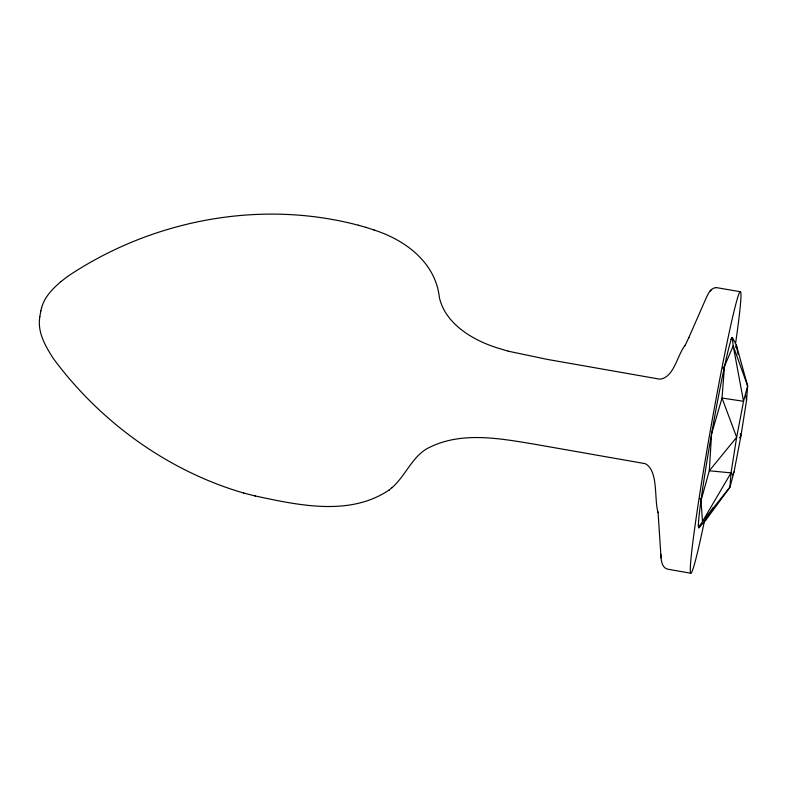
<?xml version="1.0" encoding="UTF-8"?>
<svg xmlns="http://www.w3.org/2000/svg" width="787" height="787" viewBox="0 0 787 787"><rect width="100%" height="100%" fill="white"/><g stroke="black" fill="none" stroke-linecap="round" stroke-linejoin="round"><path stroke-width="1.18" d="M705.713 517.728L705.575 520.433L698.994 527.526L698.325 525.155M713.002 507.763L705.575 520.433L729.942 487.202L734.055 471.866L740.941 435.86L746.578 400.268L747.65 385.955L736.278 344.863L732.225 337.475L730.789 339.472M732.225 337.475L733.199 345.896L724.512 366.26L722.023 398.045L711.586 433.853A96.486 3.728 -80 0 0 700.499 524.24M39.478 319.66C38.169 333.757 45.862 346.841 53.162 358.272C99.979 421.763 167.867 471.019 243.832 493.085M39.793 316.876L40.835 310.904M39.429 320.034L39.812 316.689M41.514 308.081C44.308 297.053 52.788 288.583 61.179 281.431M40.816 311.003L41.554 307.884M698.994 527.526L702.496 521.466L701.01 500.64L709.303 470.774L711.586 433.853A96.486 3.728 -80 0 1 732.707 340.102M735.52 347.293L736.278 344.863L738.068 354.494M688.625 338.066L705.693 299.129C707.739 294.584 710.13 288.376 715.747 287.589M688.9 337.475L684.946 345.768L685.192 345.227C677.105 355.252 674.203 377.367 659.968 379.196L547.427 359.423L508.264 351.189M732.195 475.033L734.055 471.866M739.475 437.818L740.941 435.86L740.282 433.558M722.84 368.041L724.512 366.26M709.963 291.2L711.615 289.459M392.054 487.665C406.426 474.905 412.821 454.729 430.371 446.957C462.244 431.61 499.273 438.379 532.661 443.888L645.202 463.661C658.719 470.567 653.928 499.066 658.089 512.652L658.04 511.973L660.814 554.343C661.08 559.773 661.631 568.499 668.478 569.316L690.779 573.251M67.456 276.552L67.544 276.473C151.724 219.976 260.054 199.121 358.557 225.298M255.027 495.928C298.322 505.175 349.851 516.725 389.339 489.868M389.083 490.085L392.3 487.458M61.101 281.5L67.544 276.473M716.327 287.589L740.429 291.751M715.609 287.599L716.465 287.589M243.567 493.016L255.293 496.007M374.012 230.001C405.354 240.015 435.555 262.484 439.372 297.486C445.294 323.998 473.213 340.633 498.712 348.326L508.353 351.218M358.301 225.23L366.191 227.423M365.935 227.345L374.278 230.07M700.086 498.387L701.01 500.64M745.683 395.458L746.578 400.268M660.814 554.343L661.05 557.875M704.572 520.404A142.939 5.529 -80 0 1 693.613 536.252A142.939 5.529 -80 0 1 729.628 330.501A142.939 5.529 -80 0 1 735.697 342.611M731.025 472.879L729.942 487.202L702.496 521.466L731.025 472.879L736.652 437.297L743.538 401.291L747.65 385.955L733.199 345.896L743.538 401.291L722.023 398.045L736.652 437.297L709.303 470.774L731.025 472.879"/></g></svg>
